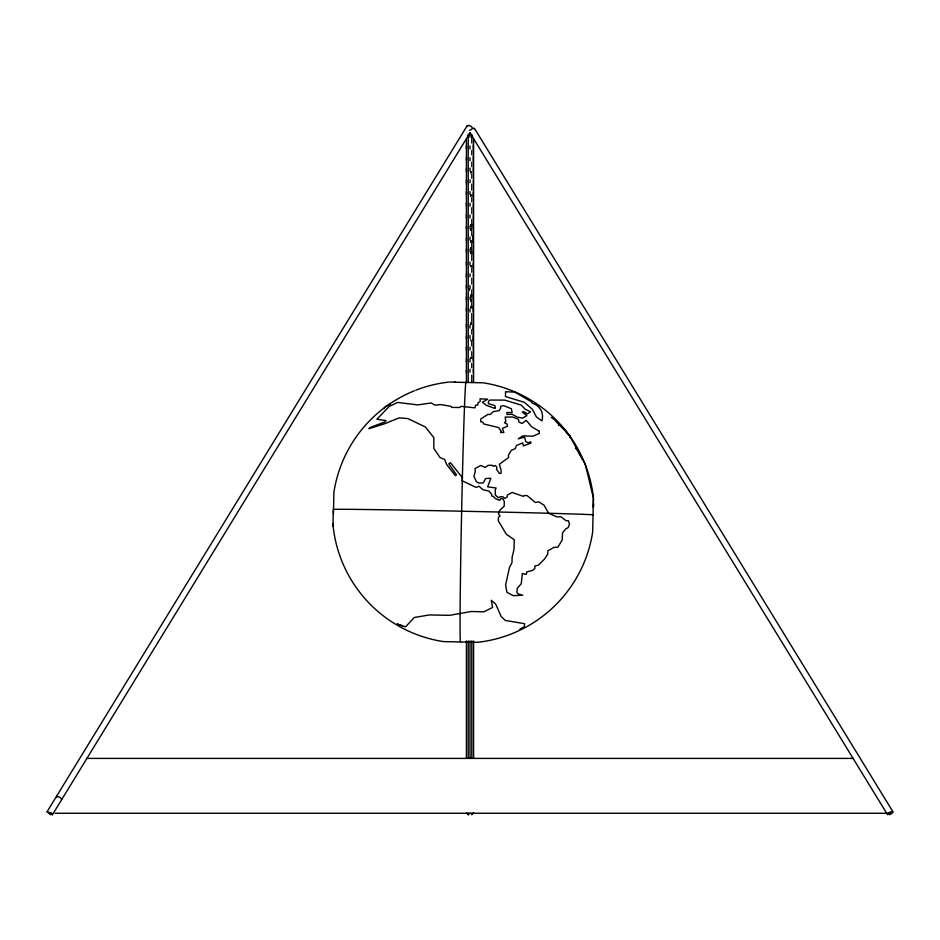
<?xml version="1.0" encoding="UTF-8"?>
<svg xmlns="http://www.w3.org/2000/svg" width="940" height="940" viewBox="0 0 940 940"><rect width="100%" height="100%" fill="white"/><g stroke="black" fill="none" stroke-linecap="round" stroke-linejoin="round"><path stroke-width="1.41" d="M466.405 758.404L466.416 640.927M466.416 382.463L466.428 140.154M468.202 758.404L468.202 640.927M468.214 382.463L468.214 291.412M468.214 288.474L468.214 134.279M470 758.404L470 640.927M470.012 372.181L470.012 369.244M470.012 361.9L470.012 358.963M470.012 350.15L470.012 347.213M470.012 338.412L470.012 335.474M470.012 328.13L470.012 325.193M470.012 311.974L470.012 309.037M470.012 288.474L470.012 285.537M470.012 276.724L470.012 273.787M470.012 264.974L470.012 262.037M470.012 240.017L470.012 237.08M470.012 217.986L470.012 215.049M470.012 206.236L470.012 203.299M470.012 194.486L470.012 191.549M470.012 182.736L470.012 179.81M470.012 170.998L470.012 168.06M470.012 160.716L470.012 157.779M470.012 148.966L470.012 146.029M470.012 137.216L470.012 132.81L887.572 814.721C889.181 810.116 897.324 811.349 889.369 814.721L888.476 813.264M471.798 758.404L471.798 640.927M471.798 382.463L471.798 375.119M471.798 367.775L471.798 363.369M471.798 356.025L471.798 351.619M471.798 345.744L471.798 341.338M471.798 333.994L471.798 329.588M471.798 322.255L471.798 313.443M471.798 306.099L471.798 301.693M471.798 294.349L471.81 289.943M471.81 284.068L471.81 278.193M471.81 272.318L471.81 267.912M471.81 260.568L471.81 254.693M471.81 247.349L471.81 242.943M471.81 235.611L471.81 231.205M471.81 223.861L471.81 219.455M471.81 213.58L471.81 207.705M471.81 201.83L471.81 197.424M471.81 190.08L471.81 184.205M471.81 178.33L471.81 173.924M471.81 166.58L471.81 162.174M471.81 154.841L471.81 150.435M471.81 143.091L471.81 134.279M473.584 758.404L473.596 640.927M473.596 382.463L473.596 140.154M332.96 526.435L333.312 509.351A130.907 0.952 1.2 0 1 444.561 510.855L478.73 511.572A130.907 0.952 1.2 0 1 592.811 514.779L593.246 515.038M333.23 523.709L333.171 526.564A130.907 130.895 -59 0 0 443.469 641.597L477.626 642.302A130.907 130.895 -59 0 0 592.67 531.993L593.387 497.836L585.373 464.572L581.907 457.991M333.441 513.745L333.888 492.396A130.907 130.895 -59 0 1 414.434 390.758M593.645 503.957L593.387 507.341L593.422 497.73A130.907 130.895 -59 0 0 483.089 382.803L454.619 382.204M473.208 149.636L473.208 144.772M470.822 171.667L470.576 172.619M471.351 171.585L470.905 172.749M473.208 161.128L473.208 156.251M473.208 172.608L473.208 167.743M473.208 207.07L473.325 203.087M470.858 224.625L469.871 226.846M469.871 228.35L470.822 229.09L470.576 230.042M473.208 218.55L473.325 214.567M473.208 230.03L472.855 224.331M470.858 248.101L469.871 249.817M469.871 251.321L470.822 252.061L470.576 253.013M470.858 294.737L470.822 296.817L469.871 297.545M469.871 299.049L470.822 299.789L470.576 300.753M473.208 289.25L473.325 285.278M473.208 300.741L472.855 295.031M470.822 324.265L470.858 323.289M473.208 312.221L472.855 306.522M47.047 811.796L50.631 814.721L51.524 813.264L47.047 811.796L467.309 125.502C470.999 124.773 475.088 129.074 469.53 130.331M49.738 813.264L52.428 814.721L51.524 813.264M61.793 799.435L60.301 797.531L57.563 796.333M467.309 125.502L467.732 126.524M466.534 812.818L468.202 814.721L470 813.264M474.383 129.05L474.265 128.263L472.691 128.428M471.293 195.062L470.611 195.955M472.855 196.413L473.325 191.607M471.293 241.004L470.611 241.897M472.855 242.344L472.855 235.822M472.855 253.835L473.208 248.137M471.293 265.773L470.905 266.42M472.855 267.113L473.325 262.307M472.855 329.024L473.208 323.325M472.855 340.503L473.208 334.805M575.515 448.744L575.997 447.922L582.483 459.249L569.57 435.584L566.667 432.694M52.428 814.721L470 132.822M470.576 241.533L470.858 240.828L470.858 242.05M470.576 266.29L470.858 265.597L470.858 266.819M470.905 300.882L470.905 295.724M470.611 230.406L471.351 229.008L470.905 225.024M470.611 253.377L471.351 251.979L470.905 247.996M56.635 796.333L56.835 797.531M519.902 629.048L524.273 626.827L524.602 623.714L505.238 620.435L501.173 616.499L495.721 604.161L491.303 600.284L492.548 607.452L483.959 611.811L471.175 611.517L449.579 615.336L429.369 614.948L414.235 617.498L405.587 626.839L396.939 623.948L402.297 625.852M86.586 758.404L853.414 758.404M55.143 813.264L887.008 813.264M887.724 813.264L890.262 813.264M450.013 382.051L455.348 382.122M558.524 425.421L559.194 425.526L558.924 424.751L554.295 419.51L551.24 417.395M469.495 289.767L468.613 289.085M469.624 289.52L469.025 289.062M564.693 430.191L559.018 424.269L566.562 432.106M466.228 382.568L465.794 382.31A130.907 1.668 -88.8 0 0 461.998 494.135L461.281 528.292A130.907 1.668 -88.8 0 0 460.33 641.82L460.764 642.079M390.159 404.247L385.565 406.48L383.884 408.512M470.611 306.981L471.293 307.862M565.586 431.155L569.311 435.408L568.817 434.538M568.16 433.798L570.639 437.735L569.053 434.68L563.988 429.474M470.905 323.184L471.351 324.347M470.905 357.635L471.293 358.293M470.576 225.154L470.858 225.859M470.576 248.125L470.858 248.818M470.576 295.853L470.858 296.558M470.576 323.313L470.858 324.006M470.576 357.764L470.858 358.469M474.488 128.428L892.953 811.796M466.546 289.25L466.898 290.084M472.855 356.941L473.325 361.747M473.466 812.818L471.798 814.721L471.798 813.264M473.208 346.284L473.325 350.268M473.208 369.255L473.325 373.239M473.325 180.116L473.325 183.206M473.325 273.787L473.325 276.877M470.858 171.926L470.858 172.643M470.858 194.98L470.858 196.119M470.858 229.348L470.858 230.065M470.858 252.308L470.858 253.542M470.858 300.048L470.858 300.765M470.858 306.816L470.858 307.956M470.858 339.704L470.858 340.809M470.858 357.235L470.858 358.375M468.896 288.886L468.896 290.378M468.202 813.264L468.202 814.721M466.428 145.665L466.428 148.755M466.428 157.145L466.428 160.235M466.428 168.636L466.428 171.714M466.428 180.116L466.428 183.206M466.428 191.607L466.428 194.686M466.428 203.087L466.428 206.177M466.428 214.567L466.428 217.657M466.428 226.058L466.428 229.137M466.428 237.538L466.428 240.628M466.428 249.03L466.428 252.108M466.428 262.307L466.428 265.386M466.428 273.787L466.428 276.877M466.428 285.278L466.428 288.357M466.428 296.758L466.428 299.848M466.428 308.238L466.428 311.328M466.428 324.218L466.428 327.296M466.428 335.697L466.428 338.788M466.428 347.177L466.428 350.268M466.428 358.669L466.428 361.747M466.428 370.149L466.428 373.239M415.738 390.229A130.907 130.895 -59 0 1 448.932 382.087M539.278 431.248L539.255 433.457L532.71 436.266L522.969 435.808L518.257 438.839L524.696 437.182L525.66 441.589L528.233 442.787L530.583 441.823L530.982 443.081L523.31 445.901L522.757 442.869L516.424 445.56L515.179 448.709L511.337 450.272L508.329 455.454L508.704 457.392L499.363 464.301L501.079 470.047L501.008 473.419L499.316 473.337L496.496 469.26L496.943 467.074L495.204 465.512L493.453 466.334L492.443 465.288L488.201 465.347L485.263 467.38L480.704 465.488L475.029 468.613L475.252 471.422L473.936 476.333L476.404 481.762L478.977 483.078L483.148 482.925L485.804 478.448L490.892 478.307L487.637 486.803L496.132 488.036L495.286 489.764L495.227 494.839L498.282 497.73L500.597 496.637L502.865 496.802L504.874 498.423L507.283 496.872L507.318 495.11L512.03 492.407L523.404 496.355L524.12 495.521L527.176 495.603L535.295 502.465L538.832 501.866L544.072 505.203L548.596 513.24L556.962 516.894L560.945 516.8L566.091 520.678L568.406 520.76L569.511 524.191L568.101 527.657L565.915 528.762L562.531 532.839L562.179 540.03L557.831 547.186L553.789 547.409L547.82 550.852L547.785 554.142L544.436 559.124L538.338 565.163L534.895 566.009L534.825 568.536L532.651 570.415L526.799 571.873L526.353 574.387L522.335 573.494L521.254 583.705L517.235 588.287L516.953 592.494L518.046 593.822L522.757 595.255L513.099 595.666L506.895 592.235L505.614 584.927L509.48 567.513L512.006 562.578L512.1 557.255L513.957 549.688L514.262 539.76L506.249 534.143L498.329 520.842L498.4 517.329L500.045 516.001L498.47 513.922L499.927 510.115L504.181 506.249L504.287 501.279L502.653 498.647L500.679 498.588L499.728 500.421L495.18 498.459L493.5 496.473L491.585 495.921L491.632 494.123L488.859 491.103L482.984 489.705L479.012 486.25L476.063 487.378L462.163 480.787L462.386 477.685L450.471 462.703L448.78 463.82L456.488 474.771L455.43 475.746L446.653 464.489L444.667 459.507L440.049 457.58L433.857 448.509L433.798 437.558L425.28 426.924L407.878 418.594L399.195 417.865L384.531 423.787L368.903 428.746L370.219 427.395L384.73 422.037L386.117 420.627L376.858 419.264L389.172 406.456L397.596 402.438L417.76 404.905L431.225 402.931L435.079 405.199L440.296 404.553L450.965 406.303L451.74 407.361L459.519 407.525L461.176 406.35L474.959 407.854L475.616 405.128L477.837 405.081L477.955 402.837L480.211 401.474L480.011 398.83L487.731 399.195L482.396 402.203L486.121 405.175L494.37 408.289L495.321 408.312L494.922 405.622L488.401 403.636L488.459 401.239L490.151 400.052L504.874 400.123L521.183 405.105L525.072 409.1L530.654 411.791L527.328 413.87L523.615 411.591L522.229 412.143L526.929 415.621L522.616 418.147L516.988 416.996L512.135 414.293L506.954 414.505L506.825 412.554L512.112 412.543L511.395 408.724L503.723 405.622L500.714 406.268L500.562 408.442L499.046 410.663L493.394 411.579L490.245 414.493L487.966 414.364L480.845 418.911L480.599 421.707L482.608 421.943L483.712 423.964L498.588 427.547L501.279 431.272L500.456 432.447L503.863 432.529L502.395 428.358L507.518 426.243L507.013 424.011L504.404 422.671L505.838 421.449L505.168 417.066L512.453 417.007L518.41 419.264L518.951 422.084L522.158 423.494L526.212 420.298L531.558 426.713L539.278 431.248M505.567 391.733L505.45 396.539L524.344 402.32L532.416 409.323L536.411 416.949L541.898 420.885C544.178 412.989 540.183 405.68 532.346 403.248L531.511 401.838L514.768 392.074L505.567 391.733"/></g></svg>
